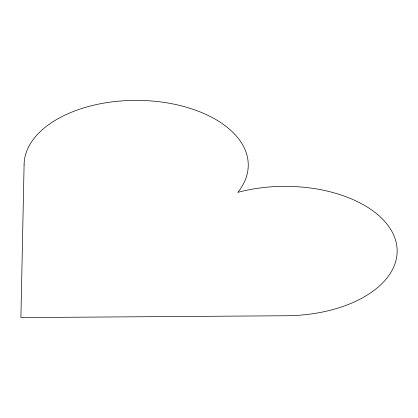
<?xml version="1.0" encoding="UTF-8"?>
<svg xmlns="http://www.w3.org/2000/svg" width="418" height="418" viewBox="0 0 418 418"><rect width="100%" height="100%" fill="white"/><g stroke="black" fill="none" stroke-linecap="round" stroke-linejoin="round"><path stroke-width="0.63" d="M24.103 164.337L20.9 317.596L286.356 315.747A112.081 64.706 0 0 0 394.367 236.703A112.081 64.706 0 0 0 237.795 192.374A112.081 64.706 0 0 0 161.014 101.976A112.081 64.706 0 0 0 24.103 164.337"/></g></svg>
